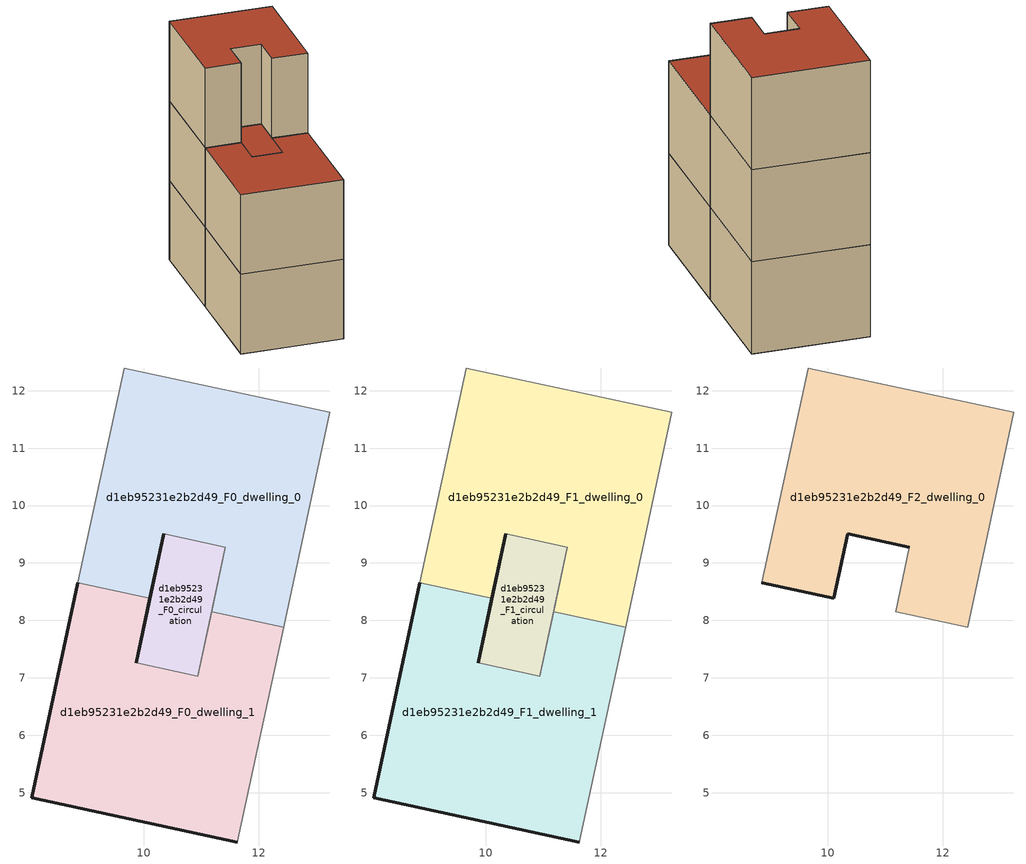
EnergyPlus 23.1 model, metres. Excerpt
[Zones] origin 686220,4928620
d1eb95231e2b2d49_F0_dwelling_0
 floor ground (EU_floor_Construction): 12.43,7.88 13.24,11.62 9.66,12.4 8.85,8.65 10.11,8.38 10.35,9.51 11.42,9.28 11.18,8.15 z0
 wall outside (EU_wall_Construction): 10.35,9.51 10.11,8.38 z0:3
 wall to d1eb95231e2b2d49_F0_dwelling_1 (EU_wall_Construction): 12.43,7.88 11.18,8.15 / 10.11,8.38 8.85,8.65 z0:3
 wall adiabatic (EU_wall_Construction): 11.18,8.15 11.42,9.28 / 8.85,8.65 9.66,12.4 13.24,11.62 12.43,7.88 z0:3
 wall to d1eb95231e2b2d49_F0_circulation (EU_wall_Construction): 11.42,9.28 10.35,9.51 z0:3
d1eb95231e2b2d49_F0_dwelling_1
 floor ground (EU_floor_Construction): 11.63,4.14 12.43,7.88 11.18,8.15 10.94,7.03 9.86,7.26 10.11,8.38 8.85,8.65 8.05,4.91 z0
 wall outside (EU_wall_Construction): 10.11,8.38 9.86,7.26 / 11.63,4.14 8.05,4.91 8.85,8.65 z0:3
 wall to d1eb95231e2b2d49_F0_circulation (EU_wall_Construction): 9.86,7.26 10.94,7.03 z0:3
 wall adiabatic (EU_wall_Construction): 10.94,7.03 11.18,8.15 / 12.43,7.88 11.63,4.14 z0:3
d1eb95231e2b2d49_F0_circulation
 floor ground (EU_floor_Construction): 10.94,7.03 11.42,9.28 10.35,9.51 9.86,7.26 z0
 wall outside (EU_wall_Construction): 9.86,7.26 10.35,9.51 z0:3
 wall adiabatic (EU_wall_Construction): 11.42,9.28 10.94,7.03 z0:3
d1eb95231e2b2d49_F1_dwelling_0
 floor to d1eb95231e2b2d49_F0_dwelling_0 (EU_floor_Construction): 12.43,7.88 13.24,11.62 9.66,12.4 8.85,8.65 10.11,8.38 10.35,9.51 11.42,9.28 11.18,8.15 z3
 wall outside (EU_wall_Construction): 10.35,9.51 10.11,8.38 z3:6
 wall to d1eb95231e2b2d49_F1_dwelling_1 (EU_wall_Construction): 12.43,7.88 11.18,8.15 / 10.11,8.38 8.85,8.65 z3:6
 wall adiabatic (EU_wall_Construction): 11.18,8.15 11.42,9.28 / 8.85,8.65 9.66,12.4 13.24,11.62 12.43,7.88 z3:6
 wall to d1eb95231e2b2d49_F1_circulation (EU_wall_Construction): 11.42,9.28 10.35,9.51 z3:6
d1eb95231e2b2d49_F1_dwelling_1
 floor to d1eb95231e2b2d49_F0_dwelling_1 (EU_floor_Construction): 11.63,4.14 12.43,7.88 11.18,8.15 10.94,7.03 9.86,7.26 10.11,8.38 8.85,8.65 8.05,4.91 z3
 wall outside (EU_wall_Construction): 10.11,8.38 9.86,7.26 / 11.63,4.14 8.05,4.91 8.85,8.65 z3:6
 wall to d1eb95231e2b2d49_F1_circulation (EU_wall_Construction): 9.86,7.26 10.94,7.03 z3:6
 wall adiabatic (EU_wall_Construction): 10.94,7.03 11.18,8.15 / 12.43,7.88 11.63,4.14 z3:6
 roof outside (EU_roof_Construction): 12.43,7.88 11.63,4.14 8.05,4.91 8.85,8.65 10.11,8.38 9.86,7.26 10.94,7.03 11.18,8.15 z6
d1eb95231e2b2d49_F1_circulation
 floor to d1eb95231e2b2d49_F0_circulation (EU_floor_Construction): 10.94,7.03 11.42,9.28 10.35,9.51 9.86,7.26 z3
 wall outside (EU_wall_Construction): 9.86,7.26 10.35,9.51 z3:6
 wall adiabatic (EU_wall_Construction): 11.42,9.28 10.94,7.03 z3:6
 roof outside (EU_roof_Construction): 11.42,9.28 10.94,7.03 9.86,7.26 10.35,9.51 z6
d1eb95231e2b2d49_F2_dwelling_0
 floor to d1eb95231e2b2d49_F1_dwelling_0 (EU_floor_Construction): 12.43,7.88 13.24,11.62 9.66,12.4 8.85,8.65 10.11,8.38 10.35,9.51 11.42,9.28 11.18,8.15 z6
 wall outside (EU_wall_Construction): 11.42,9.28 10.35,9.51 10.11,8.38 8.85,8.65 z6:9
 wall adiabatic (EU_wall_Construction): 8.85,8.65 9.66,12.4 13.24,11.62 12.43,7.88 11.18,8.15 11.42,9.28 z6:9
 roof outside (EU_roof_Construction): 13.24,11.62 12.43,7.88 11.18,8.15 11.42,9.28 10.35,9.51 10.11,8.38 8.85,8.65 9.66,12.4 z9
[Building]
EU S2 Campaign: North Axis=0; Terrain=City; Solar Distribution=FullExterior
[Site:Location]
Bologna: Latitude=44.5; Longitude=11.25; Time Zone=1; Elevation=37
[SizingPeriod:WeatherFileDays]
AnnualSizingPeriod: Begin Month=1; Begin Day of Month=1; End Month=12; End Day of Month=31; Day of Week for Start Day=Monday; Use Weather File Daylight Saving Period=No; Use Weather File Rain and Snow Indicators=No
[MATERIAL]
EU_InternalMass_Material: Roughness=MediumRough; Thickness=0.1; Conductivity=1; Density=1800; Specific Heat=900; Thermal Absorptance=0.9; Solar Absorptance=0.7; Visible Absorptance=0.7
[MATERIAL:NOMASS] Roughness=MediumRough; Thermal Absorptance=0.9; Solar Absorptance=0.7; Visible Absorptance=0.7
Name | Thermal Resistance
EU_wall_NoMass | 0.937881
EU_roof_NoMass | 0.548572
EU_floor_NoMass | 0.71348
[CONSTRUCTION]
EU_wall_Construction: EU_wall_NoMass
EU_roof_Construction: EU_roof_NoMass
EU_floor_Construction: EU_floor_NoMass
EU_InternalMass_Construction: EU_InternalMass_Material
[ZONE] Type=1; Multiplier=1; Ceiling Height=autocalculate; Floor Area=autocalculate; Part of Total Floor Area=Yes
Name | Volume
d1eb95231e2b2d49_F0_dwelling_0; d1eb95231e2b2d49_F1_dwelling_0; d1eb95231e2b2d49_F2_dwelling_0 | 38.283
d1eb95231e2b2d49_F0_dwelling_1; d1eb95231e2b2d49_F1_dwelling_1 | 38.2866
d1eb95231e2b2d49_F0_circulation; d1eb95231e2b2d49_F1_circulation | 7.5769
[INTERNALMASS] Construction=EU_InternalMass_Construction
Name | Zone or ZoneList | Surface Area
d1eb95231e2b2d49_F0_dwelling_0_EU_InternalMass | d1eb95231e2b2d49_F0_dwelling_0 | 12.7593
d1eb95231e2b2d49_F0_dwelling_1_EU_InternalMass | d1eb95231e2b2d49_F0_dwelling_1 | 12.7593
d1eb95231e2b2d49_F1_dwelling_0_EU_InternalMass | d1eb95231e2b2d49_F1_dwelling_0 | 12.7593
d1eb95231e2b2d49_F1_dwelling_1_EU_InternalMass | d1eb95231e2b2d49_F1_dwelling_1 | 12.7593
d1eb95231e2b2d49_F2_dwelling_0_EU_InternalMass | d1eb95231e2b2d49_F2_dwelling_0 | 28.0215
[OTHEREQUIPMENT] Fuel Type=Electricity; Design Level Calculation Method=Watts/Area; Power per Zone Floor Area=1; Fraction Latent=0; Fraction Radiant=0; Fraction Lost=0; Carbon Dioxide Generation Rate=0; EndUse Subcategory=EU_Step8_InternalGains
Name | Zone or ZoneList or Space or SpaceList | Schedule
EU_Step8_InternalGain_d1eb95231e2b2d49_F0_dwelling_0_f000 | d1eb95231e2b2d49_F0_dwelling_0 | EU_Step8_GainSchedule_d1eb95231e2b2d49_F0_dwelling_0_f000
EU_Step8_InternalGain_d1eb95231e2b2d49_F0_dwelling_1_f000 | d1eb95231e2b2d49_F0_dwelling_1 | EU_Step8_GainSchedule_d1eb95231e2b2d49_F0_dwelling_1_f000
EU_Step8_InternalGain_d1eb95231e2b2d49_F1_dwelling_0_f000 | d1eb95231e2b2d49_F1_dwelling_0 | EU_Step8_GainSchedule_d1eb95231e2b2d49_F1_dwelling_0_f000
EU_Step8_InternalGain_d1eb95231e2b2d49_F1_dwelling_1_f000 | d1eb95231e2b2d49_F1_dwelling_1 | EU_Step8_GainSchedule_d1eb95231e2b2d49_F1_dwelling_1_f000
EU_Step8_InternalGain_d1eb95231e2b2d49_F2_dwelling_0_f000 | d1eb95231e2b2d49_F2_dwelling_0 | EU_Step8_GainSchedule_d1eb95231e2b2d49_F2_dwelling_0_f000
[ZONEINFILTRATION:DESIGNFLOWRATE] Schedule=EU_AlwaysOn; Design Flow Rate Calculation Method=Flow/Area; Flow Rate per Floor Area=0.0005; Constant Term Coefficient=1; Temperature Term Coefficient=0; Velocity Term Coefficient=0; Velocity Squared Term Coefficient=0
Name | Zone or ZoneList or Space or SpaceList
EU_Circulation_Infiltration_d1eb95231e2b2d49_F0_circulation | d1eb95231e2b2d49_F0_circulation
EU_Circulation_Infiltration_d1eb95231e2b2d49_F1_circulation | d1eb95231e2b2d49_F1_circulation
[ZONEVENTILATION:DESIGNFLOWRATE] Schedule=EU_AlwaysOn; Design Flow Rate Calculation Method=AirChanges/Hour; Air Changes per Hour=0.687892; Ventilation Type=Natural; Fan Pressure Rise=0; Fan Total Efficiency=1; Constant Term Coefficient=1; Temperature Term Coefficient=0; Velocity Term Coefficient=0; Velocity Squared Term Coefficient=0; Minimum Indoor Temperature=-100; Maximum Indoor Temperature=100; Delta Temperature=-100; Minimum Outdoor Temperature=-100; Maximum Outdoor Temperature=100; Maximum Wind Speed=40
Name | Zone or ZoneList or Space or SpaceList
EU_ConstantAir_d1eb95231e2b2d49_F0_dwelling_0 | d1eb95231e2b2d49_F0_dwelling_0
EU_ConstantAir_d1eb95231e2b2d49_F0_dwelling_1 | d1eb95231e2b2d49_F0_dwelling_1
EU_ConstantAir_d1eb95231e2b2d49_F1_dwelling_0 | d1eb95231e2b2d49_F1_dwelling_0
EU_ConstantAir_d1eb95231e2b2d49_F1_dwelling_1 | d1eb95231e2b2d49_F1_dwelling_1
EU_ConstantAir_d1eb95231e2b2d49_F2_dwelling_0 | d1eb95231e2b2d49_F2_dwelling_0
[HVACTEMPLATE:THERMOSTAT] Constant Heating Setpoint=20; Constant Cooling Setpoint=50
EU_HeatOnly_d1eb95231e2b2d49_F0_dwelling_0; EU_HeatOnly_d1eb95231e2b2d49_F0_dwelling_1; EU_HeatOnly_d1eb95231e2b2d49_F1_dwelling_0; EU_HeatOnly_d1eb95231e2b2d49_F1_dwelling_1; EU_HeatOnly_d1eb95231e2b2d49_F2_dwelling_0
[HVACTEMPLATE:ZONE:IDEALLOADSAIRSYSTEM] System Availability Schedule=EU_AlwaysOn; Maximum Heating Supply Air Temperature=50; Minimum Cooling Supply Air Temperature=13; Maximum Heating Supply Air Humidity Ratio=0.0156; Minimum Cooling Supply Air Humidity Ratio=0.0077; Heating Limit=NoLimit; Cooling Limit=NoLimit; Heating Availability Schedule=EU_AlwaysOn; Cooling Availability Schedule=EU_CoolingOff; Dehumidification Control Type=ConstantSensibleHeatRatio; Cooling Sensible Heat Ratio=0.7; Dehumidification Setpoint=60; Humidification Control Type=None; Humidification Setpoint=30; Outdoor Air Method=None; Outdoor Air Flow Rate per Person=0.00944; Outdoor Air Flow Rate per Zone Floor Area=0; Outdoor Air Flow Rate per Zone=0; Demand Controlled Ventilation Type=None; Outdoor Air Economizer Type=NoEconomizer; Heat Recovery Type=None; Sensible Heat Recovery Effectiveness=0.7; Latent Heat Recovery Effectiveness=0.65
Name | Template Thermostat
d1eb95231e2b2d49_F0_dwelling_0 | EU_HeatOnly_d1eb95231e2b2d49_F0_dwelling_0
d1eb95231e2b2d49_F0_dwelling_1 | EU_HeatOnly_d1eb95231e2b2d49_F0_dwelling_1
d1eb95231e2b2d49_F1_dwelling_0 | EU_HeatOnly_d1eb95231e2b2d49_F1_dwelling_0
d1eb95231e2b2d49_F1_dwelling_1 | EU_HeatOnly_d1eb95231e2b2d49_F1_dwelling_1
d1eb95231e2b2d49_F2_dwelling_0 | EU_HeatOnly_d1eb95231e2b2d49_F2_dwelling_0
[SIZING:ZONE] Zone Cooling Design Supply Air Temperature Input Method=SupplyAirTemperature; Zone Cooling Design Supply Air Temperature=13; Zone Heating Design Supply Air Temperature Input Method=SupplyAirTemperature; Zone Heating Design Supply Air Temperature=50; Zone Cooling Design Supply Air Humidity Ratio=0.008; Zone Heating Design Supply Air Humidity Ratio=0.008; Cooling Design Air Flow Method=DesignDay; Cooling Design Air Flow Rate=0; Cooling Minimum Air Flow per Zone Floor Area=0.000762; Cooling Minimum Air Flow=0; Cooling Minimum Air Flow Fraction=0.2; Heating Design Air Flow Method=DesignDay; Heating Design Air Flow Rate=0; Heating Maximum Air Flow per Zone Floor Area=0.002032; Heating Maximum Air Flow=0.141576; Heating Maximum Air Flow Fraction=0.3; Account for Dedicated Outdoor Air System=No; Dedicated Outdoor Air System Control Strategy=NeutralSupplyAir; Dedicated Outdoor Air Low Setpoint Temperature for Design=autosize; Dedicated Outdoor Air High Setpoint Temperature for Design=autosize; Zone Load Sizing Method=Sensible Load Only No Latent Load; Zone Latent Cooling Design Supply Air Humidity Ratio Input Method=HumidityRatioDifference; Zone Cooling Design Supply Air Humidity Ratio Difference=0.005; Zone Latent Heating Design Supply Air Humidity Ratio Input Method=HumidityRatioDifference; Zone Humidification Design Supply Air Humidity Ratio Difference=0.005
d1eb95231e2b2d49_F0_dwelling_0; d1eb95231e2b2d49_F0_dwelling_1; d1eb95231e2b2d49_F1_dwelling_0; d1eb95231e2b2d49_F1_dwelling_1; d1eb95231e2b2d49_F2_dwelling_0
[SCHEDULE:CONSTANT]
Name | Hourly Value
EU_AlwaysOn | 1
EU_CoolingOff | 0
[SCHEDULE:FILE] Column Number=1; Rows to Skip at Top=0; Number of Hours of Data=8760; Column Separator=Comma; Interpolate to Timestep=No; Minutes per Item=60; Adjust Schedule for Daylight Savings=Yes
Name | File
EU_Step8_GainSchedule_d1eb95231e2b2d49_F0_dwelling_0_f000 | ../../schedules/d1eb95231e2b2d49/d1eb95231e2b2d49_F0_dwelling_0_f000_gain.csv
EU_Step8_GainSchedule_d1eb95231e2b2d49_F0_dwelling_1_f000 | ../../schedules/d1eb95231e2b2d49/d1eb95231e2b2d49_F0_dwelling_1_f000_gain.csv
EU_Step8_GainSchedule_d1eb95231e2b2d49_F1_dwelling_0_f000 | ../../schedules/d1eb95231e2b2d49/d1eb95231e2b2d49_F1_dwelling_0_f000_gain.csv
EU_Step8_GainSchedule_d1eb95231e2b2d49_F1_dwelling_1_f000 | ../../schedules/d1eb95231e2b2d49/d1eb95231e2b2d49_F1_dwelling_1_f000_gain.csv
EU_Step8_GainSchedule_d1eb95231e2b2d49_F2_dwelling_0_f000 | ../../schedules/d1eb95231e2b2d49/d1eb95231e2b2d49_F2_dwelling_0_f000_gain.csv
